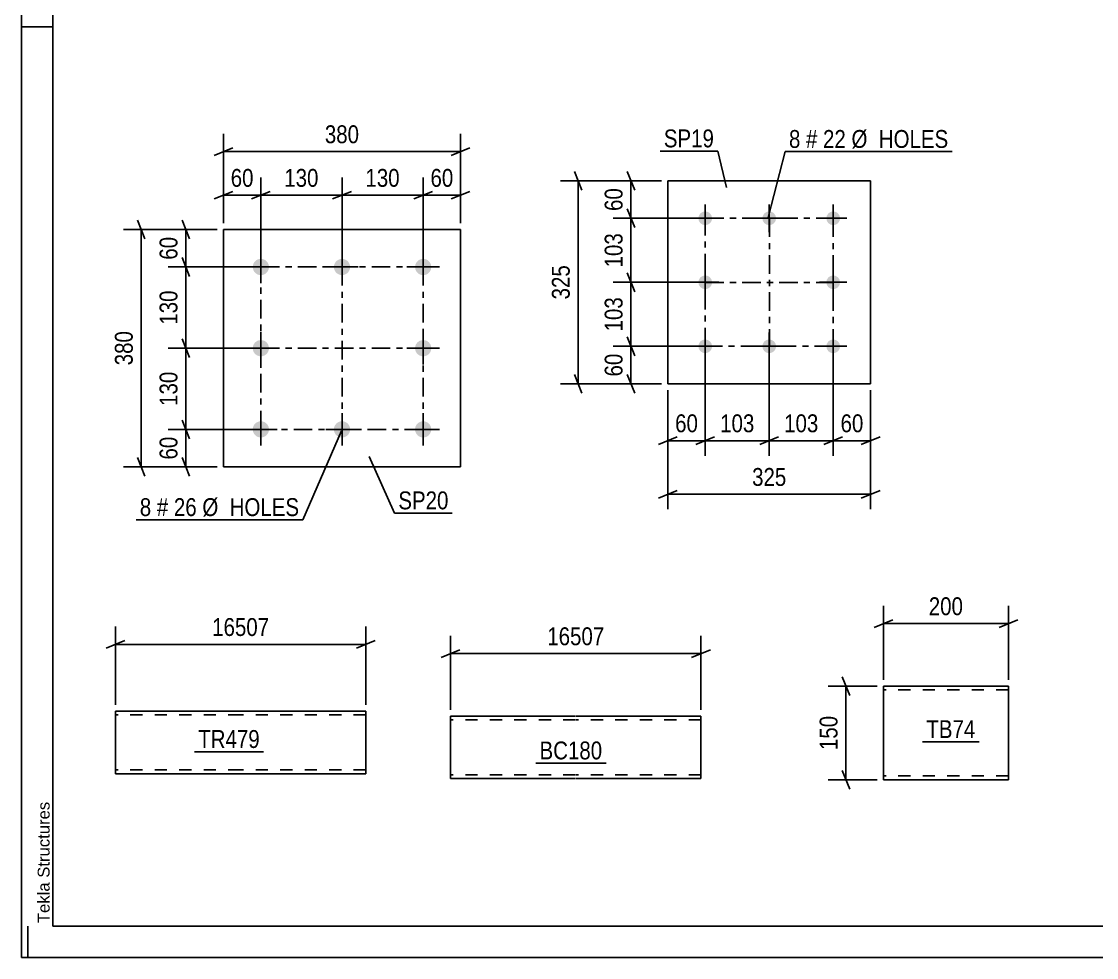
# Model space of a CAD drawing. Header units: millimetres. Extents: x 0 to 841, y 0 to 594.
# Drawn here: x 0 to 172.2, y 0 to 149.9 of the extents above; entities that cross this region are included whole.
import ezdxf

# ---------------------------------------------------------------- set-up
doc = ezdxf.new("R2010")
doc.units = ezdxf.units.MM
doc.linetypes.add('DXK_LINE_DOT2', pattern=[3.9198, 1.9599, -1.9599])
doc.linetypes.add('DXK_LINE_DOT3', pattern=[5.9187, 2.979, -0.9799, 0.9799, -0.9799])
doc.styles.add('Arial', font='ARIAL.TTF', dxfattribs={"height": 0.2})
doc.styles.add('Arial Narrow', font='ARIALN.TTF', dxfattribs={"height": 0.2})

# ---------------------------------------------------------------- blocks, each defined once
blk = doc.blocks.new('Unknown-318893469-1135')
at = {"color": 5, "linetype": 'Continuous'}
for p, q in [((0, 594), (0, 0)), ((5, 589), (5, 5)), ((5, 149), (0, 149)), ((1, 0), (1, 5)), ((5, 5), (836, 5)), ((0, 0), (841, 0))]:
    blk.add_line(p, q, dxfattribs=at)
at = {"color": 174, "linetype": 'Continuous', "style": 'Arial'}
blk.add_text('Tekla Structures', height=1.9102, rotation=90, dxfattribs=at).set_placement((4.5, 5.5))
blk = doc.blocks.new('Bolt-318893469-2238 - 2204')
at = {"linetype": 'Continuous'}
for points in [[(109.52, 119.46, -1), (109.52, 117.26, -1)], [(119.77, 119.46, -1), (119.77, 117.26, -1)], [(130.02, 119.46, -1), (130.02, 117.26, -1)], [(109.52, 109.21, -1), (109.52, 107.01, -1)], [(130.02, 109.21, -1), (130.02, 107.01, -1)], [(109.52, 98.96, -1), (109.52, 96.76, -1)], [(119.77, 98.96, -1), (119.77, 96.76, -1)], [(130.02, 98.96, -1), (130.02, 96.76, -1)]]:
    blk.add_hatch(color=1, dxfattribs=at).paths.add_polyline_path(points)
at = {"color": 1, "linetype": 'Continuous'}
for p, q in [((109.52, 120.56), (109.52, 116.16)), ((119.77, 120.56), (119.77, 116.16)), ((130.02, 120.56), (130.02, 116.16)), ((107.32, 118.36), (111.72, 118.36)), ((117.57, 118.36), (121.97, 118.36)), ((127.82, 118.36), (132.22, 118.36)), ((109.52, 110.31), (109.52, 105.91)), ((130.02, 110.31), (130.02, 105.91)), ((107.32, 108.11), (111.72, 108.11)), ((127.82, 108.11), (132.22, 108.11)), ((109.52, 100.06), (109.52, 95.66)), ((119.77, 100.06), (119.77, 95.66)), ((130.02, 100.06), (130.02, 95.66)), ((107.32, 97.86), (111.72, 97.86)), ((117.57, 97.86), (121.97, 97.86)), ((127.82, 97.86), (132.22, 97.86))]:
    blk.add_line(p, q, dxfattribs=at)
blk = doc.blocks.new('Part-318893469-2243 - 2204')
at = {"color": 2, "linetype": 'Continuous'}
for p, q in [((103.52, 124.36), (103.52, 91.86)), ((103.52, 124.36), (136.02, 124.36)), ((136.02, 124.36), (136.02, 91.86)), ((103.52, 91.86), (136.02, 91.86))]:
    blk.add_line(p, q, dxfattribs=at)
blk = doc.blocks.new('Part-318893469-2134 - 2119')
at = {"color": 2, "linetype": 'Continuous'}
for p, q in [((138.08, 43.46), (138.08, 28.55)), ((158.08, 43.46), (138.08, 43.46)), ((158.08, 29.66), (158.08, 43.46)), ((158.08, 28.46), (158.08, 29.66)), ((138.08, 28.55), (138.08, 28.46)), ((138.08, 28.46), (158.08, 28.46))]:
    blk.add_line(p, q, dxfattribs=at)
at = {"color": 7, "linetype": 'DXK_LINE_DOT2'}
for p, q in [((158.08, 42.86), (138.08, 42.86)), ((158.08, 42.81), (158.08, 42.86)), ((158.08, 42.86), (158.08, 42.81)), ((158.08, 42.72), (158.08, 42.81)), ((158.08, 42.81), (158.08, 42.72)), ((158.08, 29.1), (158.08, 29.43)), ((138.08, 29.06), (138.08, 29.1)), ((158.08, 29.06), (138.08, 29.06)), ((158.08, 29.06), (158.08, 29.1))]:
    blk.add_line(p, q, dxfattribs=at)
blk = doc.blocks.new('Bolt-318893469-2001 - 1939')
at = {"linetype": 'Continuous'}
for points in [[(38.34, 111.86, -1), (38.34, 109.26, -1)], [(51.34, 111.86, -1), (51.34, 109.26, -1)], [(64.34, 111.86, -1), (64.34, 109.26, -1)], [(38.34, 98.86, -1), (38.34, 96.26, -1)], [(64.34, 98.86, -1), (64.34, 96.26, -1)], [(38.34, 85.86, -1), (38.34, 83.26, -1)], [(51.34, 85.86, -1), (51.34, 83.26, -1)], [(64.34, 85.86, -1), (64.34, 83.26, -1)]]:
    blk.add_hatch(color=1, dxfattribs=at).paths.add_polyline_path(points)
at = {"color": 1, "linetype": 'Continuous'}
for p, q in [((38.34, 113.16), (38.34, 107.96)), ((51.34, 113.16), (51.34, 107.96)), ((64.34, 113.16), (64.34, 107.96)), ((35.74, 110.56), (40.94, 110.56)), ((48.74, 110.56), (53.94, 110.56)), ((61.74, 110.56), (66.94, 110.56)), ((38.34, 100.16), (38.34, 94.96)), ((64.34, 100.16), (64.34, 94.96)), ((35.74, 97.56), (40.94, 97.56)), ((61.74, 97.56), (66.94, 97.56)), ((38.34, 87.16), (38.34, 81.96)), ((51.34, 87.16), (51.34, 81.96)), ((64.34, 87.16), (64.34, 81.96)), ((35.74, 84.56), (40.94, 84.56)), ((48.74, 84.56), (53.94, 84.56)), ((61.74, 84.56), (66.94, 84.56))]:
    blk.add_line(p, q, dxfattribs=at)
blk = doc.blocks.new('Part-318893469-2016 - 1939')
at = {"color": 2, "linetype": 'Continuous'}
for p, q in [((32.34, 116.56), (32.34, 78.56)), ((32.34, 116.56), (70.34, 116.56)), ((70.34, 116.56), (70.34, 78.56)), ((32.34, 78.56), (70.34, 78.56))]:
    blk.add_line(p, q, dxfattribs=at)
blk = doc.blocks.new('Part-318893469-1700 - 1696')
at = {"color": 2, "linetype": 'Continuous'}
for p, q in [((68.74, 37.45), (68.74, 38.65)), ((68.74, 38.65), (88.74, 38.65)), ((88.84, 38.65), (108.84, 38.65)), ((108.84, 38.65), (108.84, 38.56)), ((108.84, 38.56), (108.84, 37.45)), ((68.74, 37.45), (68.74, 29.39)), ((108.84, 37.45), (108.84, 28.65)), ((68.74, 28.74), (68.74, 29.39)), ((68.74, 28.65), (68.74, 28.74)), ((88.74, 28.65), (68.74, 28.65)), ((108.84, 28.65), (88.84, 28.65))]:
    blk.add_line(p, q, dxfattribs=at)
at = {"color": 7, "linetype": 'DXK_LINE_DOT2'}
for p, q in [((88.74, 38.05), (68.74, 38.05)), ((108.84, 38.05), (88.84, 38.05)), ((108.84, 38.3), (108.84, 37.45)), ((68.74, 29.39), (68.74, 29)), ((68.74, 29.25), (68.74, 29.3)), ((108.84, 29.3), (108.84, 29.39)), ((108.84, 29.25), (108.84, 29.3)), ((108.84, 29.25), (108.84, 29.3)), ((88.74, 29.25), (68.74, 29.25)), ((108.84, 29.25), (88.84, 29.25))]:
    blk.add_line(p, q, dxfattribs=at)
blk = doc.blocks.new('Part-318893469-6049 - 6045')
at = {"color": 2, "linetype": 'Continuous'}
for p, q in [((15.06, 38.23), (15.06, 39.43)), ((15.06, 39.43), (35.06, 39.43)), ((15.06, 38.23), (15.06, 30.17)), ((35.16, 39.43), (55.16, 39.43)), ((55.16, 39.43), (55.16, 39.34)), ((55.16, 39.34), (55.16, 38.23)), ((55.16, 38.23), (55.16, 29.43)), ((15.06, 29.52), (15.06, 30.17)), ((15.06, 29.43), (15.06, 29.52)), ((35.06, 29.43), (15.06, 29.43)), ((55.16, 29.43), (35.16, 29.43))]:
    blk.add_line(p, q, dxfattribs=at)
at = {"color": 7, "linetype": 'DXK_LINE_DOT2'}
for p, q in [((35.06, 38.83), (15.06, 38.83)), ((55.16, 38.83), (35.16, 38.83)), ((55.16, 39.08), (55.16, 38.23)), ((15.06, 30.17), (15.06, 29.78)), ((15.06, 30.03), (15.06, 30.08)), ((35.06, 30.03), (15.06, 30.03)), ((55.16, 30.03), (35.16, 30.03)), ((55.16, 30.08), (55.16, 30.17)), ((55.16, 30.03), (55.16, 30.08)), ((55.16, 30.03), (55.16, 30.08))]:
    blk.add_line(p, q, dxfattribs=at)
blk = doc.blocks.new('Rectangle-318893469-2330 - 2204')
at = {"color": 1, "linetype": 'DXK_LINE_DOT3'}
blk.add_lwpolyline([(109.52, 118.36), (130.02, 118.36), (130.02, 97.86), (109.52, 97.86), (109.52, 118.36)], close=True, dxfattribs=at)
blk = doc.blocks.new('Rectangle-318893469-2104 - 1939')
at = {"color": 1, "linetype": 'DXK_LINE_DOT3'}
blk.add_lwpolyline([(38.34, 110.56), (64.34, 110.56), (64.34, 84.56), (38.34, 84.56), (38.34, 110.56)], close=True, dxfattribs=at)
blk = doc.blocks.new('Line-318893469-2316 - 2204')
at = {"color": 1, "linetype": 'DXK_LINE_DOT3'}
blk.add_line((119.82, 118.36), (119.82, 97.86), dxfattribs=at)
blk = doc.blocks.new('Line-318893469-2089 - 1939')
at = {"color": 1, "linetype": 'DXK_LINE_DOT3'}
blk.add_line((51.34, 110.56), (51.34, 84.56), dxfattribs=at)
blk = doc.blocks.new('Line-318893469-2323 - 2204')
at = {"color": 1, "linetype": 'DXK_LINE_DOT3'}
blk.add_line((109.52, 108.06), (130.02, 108.06), dxfattribs=at)
blk = doc.blocks.new('Line-318893469-2097 - 1939')
at = {"color": 1, "linetype": 'DXK_LINE_DOT3'}
blk.add_line((38.34, 97.56), (64.34, 97.56), dxfattribs=at)
blk = doc.blocks.new('StraightDimension-318893469-2260 - 2204')
at = {"color": 7, "linetype": 'Continuous'}
for p, q in [((130.02, 96.86), (130.02, 80.35)), ((136.02, 90.86), (136.02, 80.35)), ((128.52, 82.15), (131.52, 83.35)), ((130.02, 82.75), (136.02, 82.75)), ((137.52, 83.35), (134.52, 82.15))]:
    blk.add_line(p, q, dxfattribs=at)
at = {"color": 0}
blk.add_wipeout([(135.45, 83.5), (135.45, 87.7), (130.6, 87.7), (130.6, 83.5)], dxfattribs=at)
at = {"color": 3, "style": 'Arial Narrow'}
blk.add_text('60', height=2.863, dxfattribs=at).set_placement((131.2, 84.1))
blk = doc.blocks.new('StraightDimension-318893469-2245 - 2204')
at = {"color": 7, "linetype": 'Continuous'}
for p, q in [((89.77, 122.86), (88.57, 125.86)), ((102.52, 124.36), (86.32, 124.36)), ((89.17, 91.86), (89.17, 124.36)), ((88.57, 93.36), (89.77, 90.36)), ((102.52, 91.86), (86.32, 91.86))]:
    blk.add_line(p, q, dxfattribs=at)
at = {"color": 0}
blk.add_wipeout([(88.42, 111.45), (84.22, 111.45), (84.22, 104.77), (88.42, 104.77)], dxfattribs=at)
at = {"color": 3, "style": 'Arial Narrow'}
blk.add_text('325', height=2.863, rotation=90.0002, dxfattribs=at).set_placement((87.82, 105.37))
blk = doc.blocks.new('StraightDimension-318893469-2270 - 2204')
at = {"color": 7, "linetype": 'Continuous'}
for p, q in [((109.52, 96.86), (109.52, 80.35)), ((103.52, 90.86), (103.52, 80.35)), ((102.02, 82.15), (105.02, 83.35)), ((103.52, 82.75), (109.52, 82.75)), ((111.02, 83.35), (108.02, 82.15))]:
    blk.add_line(p, q, dxfattribs=at)
at = {"color": 0}
blk.add_wipeout([(108.95, 83.5), (108.95, 87.7), (104.1, 87.7), (104.1, 83.5)], dxfattribs=at)
at = {"color": 3, "style": 'Arial Narrow'}
blk.add_text('60', height=2.863, dxfattribs=at).set_placement((104.7, 84.1))
blk = doc.blocks.new('StraightDimension-318893469-2281 - 2204')
at = {"color": 7, "linetype": 'Continuous'}
for p, q in [((103.52, 90.86), (103.52, 71.76)), ((136.02, 90.86), (136.02, 71.76)), ((105.02, 74.76), (102.02, 73.56)), ((103.52, 74.16), (136.02, 74.16)), ((134.52, 73.56), (137.52, 74.76))]:
    blk.add_line(p, q, dxfattribs=at)
at = {"color": 0}
blk.add_wipeout([(123.12, 74.91), (123.12, 79.11), (116.43, 79.11), (116.43, 74.91)], dxfattribs=at)
at = {"color": 3, "style": 'Arial Narrow'}
blk.add_text('325', height=2.863, dxfattribs=at).set_placement((117.03, 75.51))
blk = doc.blocks.new('StraightDimension-318893469-2296 - 2204')
at = {"color": 7, "linetype": 'Continuous'}
for p, q in [((97.03, 99.36), (98.23, 96.36)), ((108.52, 97.86), (94.78, 97.86)), ((97.63, 91.86), (97.63, 97.86)), ((98.23, 90.36), (97.03, 93.36)), ((102.52, 91.86), (94.78, 91.86))]:
    blk.add_line(p, q, dxfattribs=at)
at = {"color": 0}
blk.add_wipeout([(96.88, 97.29), (92.68, 97.29), (92.68, 92.43), (96.88, 92.43)], dxfattribs=at)
at = {"color": 3, "style": 'Arial Narrow'}
blk.add_text('60', height=2.863, rotation=90.0002, dxfattribs=at).set_placement((96.28, 93.03))
blk = doc.blocks.new('StraightDimension-318893469-2306 - 2204')
at = {"color": 7, "linetype": 'Continuous'}
for p, q in [((97.03, 125.86), (98.23, 122.86)), ((102.52, 124.36), (94.78, 124.36)), ((97.63, 118.36), (97.63, 124.36)), ((98.23, 116.86), (97.03, 119.86)), ((108.52, 118.36), (94.78, 118.36))]:
    blk.add_line(p, q, dxfattribs=at)
at = {"color": 0}
blk.add_wipeout([(96.88, 123.79), (92.68, 123.79), (92.68, 118.93), (96.88, 118.93)], dxfattribs=at)
at = {"color": 3, "style": 'Arial Narrow'}
blk.add_text('60', height=2.863, rotation=90.0002, dxfattribs=at).set_placement((96.28, 119.53))
blk = doc.blocks.new('StraightDimension-318893469-10842 - 2204')
at = {"color": 7, "linetype": 'Continuous'}
for p, q in [((109.52, 96.86), (109.52, 80.35)), ((119.77, 96.86), (119.77, 80.35)), ((108.02, 82.15), (111.02, 83.35)), ((109.52, 82.75), (119.77, 82.75)), ((121.27, 83.35), (118.27, 82.15))]:
    blk.add_line(p, q, dxfattribs=at)
at = {"color": 0}
blk.add_wipeout([(117.99, 83.5), (117.99, 87.7), (111.31, 87.7), (111.31, 83.5)], dxfattribs=at)
at = {"color": 3, "style": 'Arial Narrow'}
blk.add_text('103', height=2.863, dxfattribs=at).set_placement((111.91, 84.1))
blk = doc.blocks.new('StraightDimension-318893469-10844 - 2204')
at = {"color": 7, "linetype": 'Continuous'}
for p, q in [((119.77, 96.86), (119.77, 80.35)), ((130.02, 96.86), (130.02, 80.35)), ((118.27, 82.15), (121.27, 83.35)), ((119.77, 82.75), (130.02, 82.75)), ((131.52, 83.35), (128.52, 82.15))]:
    blk.add_line(p, q, dxfattribs=at)
at = {"color": 0}
blk.add_wipeout([(128.24, 83.5), (128.24, 87.7), (121.56, 87.7), (121.56, 83.5)], dxfattribs=at)
at = {"color": 3, "style": 'Arial Narrow'}
blk.add_text('103', height=2.863, dxfattribs=at).set_placement((122.16, 84.1))
blk = doc.blocks.new('StraightDimension-318893469-10864 - 2204')
at = {"color": 7, "linetype": 'Continuous'}
for p, q in [((97.03, 109.61), (98.23, 106.61)), ((108.52, 108.11), (94.78, 108.11)), ((97.63, 97.86), (97.63, 108.11)), ((98.23, 96.36), (97.03, 99.36)), ((108.52, 97.86), (94.78, 97.86))]:
    blk.add_line(p, q, dxfattribs=at)
at = {"color": 0}
blk.add_wipeout([(96.88, 106.33), (92.68, 106.33), (92.68, 99.64), (96.88, 99.64)], dxfattribs=at)
at = {"color": 3, "style": 'Arial Narrow'}
blk.add_text('103', height=2.863, rotation=90.0002, dxfattribs=at).set_placement((96.28, 100.24))
blk = doc.blocks.new('StraightDimension-318893469-10866 - 2204')
at = {"color": 7, "linetype": 'Continuous'}
for p, q in [((97.03, 119.86), (98.23, 116.86)), ((108.52, 118.36), (94.78, 118.36)), ((97.63, 108.11), (97.63, 118.36)), ((98.23, 106.61), (97.03, 109.61)), ((108.52, 108.11), (94.78, 108.11))]:
    blk.add_line(p, q, dxfattribs=at)
at = {"color": 0}
blk.add_wipeout([(96.88, 116.58), (92.68, 116.58), (92.68, 109.89), (96.88, 109.89)], dxfattribs=at)
at = {"color": 3, "style": 'Arial Narrow'}
blk.add_text('103', height=2.863, rotation=90.0002, dxfattribs=at).set_placement((96.28, 110.49))
blk = doc.blocks.new('StraightDimension-318893469-2136 - 2119')
at = {"color": 7, "linetype": 'Continuous'}
for p, q in [((132.66, 41.96), (131.46, 44.96)), ((137.08, 43.46), (129.21, 43.46)), ((132.06, 28.46), (132.06, 43.46)), ((131.46, 29.96), (132.66, 26.96)), ((137.08, 28.46), (129.21, 28.46))]:
    blk.add_line(p, q, dxfattribs=at)
at = {"color": 0}
blk.add_wipeout([(131.31, 39.3), (127.11, 39.3), (127.11, 32.61), (131.31, 32.61)], dxfattribs=at)
at = {"color": 3, "style": 'Arial Narrow'}
blk.add_text('150', height=2.863, rotation=90.0002, dxfattribs=at).set_placement((130.71, 33.21))
blk = doc.blocks.new('StraightDimension-318893469-2147 - 2119')
at = {"color": 7, "linetype": 'Continuous'}
for p, q in [((138.08, 44.46), (138.08, 56.31)), ((158.08, 44.46), (158.08, 56.31)), ((139.58, 54.06), (136.58, 52.86)), ((138.08, 53.46), (158.08, 53.46)), ((156.58, 52.86), (159.58, 54.06))]:
    blk.add_line(p, q, dxfattribs=at)
at = {"color": 0}
blk.add_wipeout([(151.42, 54.21), (151.42, 58.41), (144.73, 58.41), (144.73, 54.21)], dxfattribs=at)
at = {"color": 3, "style": 'Arial Narrow'}
blk.add_text('200', height=2.863, dxfattribs=at).set_placement((145.33, 54.81))
blk = doc.blocks.new('StraightDimension-318893469-2018 - 1939')
at = {"color": 7, "linetype": 'Continuous'}
for p, q in [((32.34, 117.56), (32.34, 131.88)), ((70.34, 117.56), (70.34, 131.88)), ((33.84, 129.63), (30.84, 128.43)), ((68.84, 128.43), (71.84, 129.63)), ((32.34, 129.03), (70.34, 129.03))]:
    blk.add_line(p, q, dxfattribs=at)
at = {"color": 0}
blk.add_wipeout([(54.68, 129.78), (54.68, 133.98), (47.99, 133.98), (47.99, 129.78)], dxfattribs=at)
at = {"color": 3, "style": 'Arial Narrow'}
blk.add_text('380', height=2.863, dxfattribs=at).set_placement((48.59, 130.38))
blk = doc.blocks.new('StraightDimension-318893469-2029 - 1939')
at = {"color": 7, "linetype": 'Continuous'}
for p, q in [((32.34, 117.56), (32.34, 124.9)), ((38.34, 111.56), (38.34, 124.9)), ((30.84, 121.45), (33.84, 122.65)), ((39.84, 122.65), (36.84, 121.45)), ((32.34, 122.05), (38.34, 122.05))]:
    blk.add_line(p, q, dxfattribs=at)
at = {"color": 0}
blk.add_wipeout([(37.76, 122.8), (37.76, 127), (32.91, 127), (32.91, 122.8)], dxfattribs=at)
at = {"color": 3, "style": 'Arial Narrow'}
blk.add_text('60', height=2.863, dxfattribs=at).set_placement((33.51, 123.4))
blk = doc.blocks.new('StraightDimension-318893469-2039 - 1939')
at = {"color": 7, "linetype": 'Continuous'}
for p, q in [((64.34, 111.56), (64.34, 124.9)), ((70.34, 117.56), (70.34, 124.9)), ((62.84, 121.45), (65.84, 122.65)), ((71.84, 122.65), (68.84, 121.45)), ((64.34, 122.05), (70.34, 122.05))]:
    blk.add_line(p, q, dxfattribs=at)
at = {"color": 0}
blk.add_wipeout([(69.76, 122.8), (69.76, 127), (64.91, 127), (64.91, 122.8)], dxfattribs=at)
at = {"color": 3, "style": 'Arial Narrow'}
blk.add_text('60', height=2.863, dxfattribs=at).set_placement((65.51, 123.4))
blk = doc.blocks.new('StraightDimension-318893469-2054 - 1939')
at = {"color": 7, "linetype": 'Continuous'}
for p, q in [((19.77, 115.06), (18.57, 118.06)), ((31.34, 116.56), (16.32, 116.56)), ((19.17, 78.56), (19.17, 116.56)), ((18.57, 80.06), (19.77, 77.06)), ((31.34, 78.56), (16.32, 78.56))]:
    blk.add_line(p, q, dxfattribs=at)
at = {"color": 0}
blk.add_wipeout([(18.42, 100.9), (14.22, 100.9), (14.22, 94.22), (18.42, 94.22)], dxfattribs=at)
at = {"color": 3, "style": 'Arial Narrow'}
blk.add_text('380', height=2.863, rotation=90.0002, dxfattribs=at).set_placement((17.82, 94.82))
blk = doc.blocks.new('StraightDimension-318893469-2065 - 1939')
at = {"color": 7, "linetype": 'Continuous'}
for p, q in [((37.34, 84.56), (23.48, 84.56)), ((25.73, 86.06), (26.93, 83.06)), ((26.33, 78.56), (26.33, 84.56)), ((26.93, 77.06), (25.73, 80.06)), ((31.34, 78.56), (23.48, 78.56))]:
    blk.add_line(p, q, dxfattribs=at)
at = {"color": 0}
blk.add_wipeout([(25.58, 83.99), (21.38, 83.99), (21.38, 79.13), (25.58, 79.13)], dxfattribs=at)
at = {"color": 3, "style": 'Arial Narrow'}
blk.add_text('60', height=2.863, rotation=90.0002, dxfattribs=at).set_placement((24.98, 79.73))
blk = doc.blocks.new('StraightDimension-318893469-2075 - 1939')
at = {"color": 7, "linetype": 'Continuous'}
for p, q in [((25.73, 118.06), (26.93, 115.06)), ((31.34, 116.56), (23.48, 116.56)), ((26.33, 110.56), (26.33, 116.56)), ((26.93, 109.06), (25.73, 112.06)), ((37.34, 110.56), (23.48, 110.56))]:
    blk.add_line(p, q, dxfattribs=at)
at = {"color": 0}
blk.add_wipeout([(25.58, 115.99), (21.38, 115.99), (21.38, 111.13), (25.58, 111.13)], dxfattribs=at)
at = {"color": 3, "style": 'Arial Narrow'}
blk.add_text('60', height=2.863, rotation=90.0002, dxfattribs=at).set_placement((24.98, 111.73))
blk = doc.blocks.new('StraightDimension-318893469-10766 - 1939')
at = {"color": 7, "linetype": 'Continuous'}
for p, q in [((38.34, 111.56), (38.34, 124.9)), ((51.34, 111.56), (51.34, 124.9)), ((39.84, 122.65), (36.84, 121.45)), ((49.84, 121.45), (52.84, 122.65)), ((38.34, 122.05), (51.34, 122.05))]:
    blk.add_line(p, q, dxfattribs=at)
at = {"color": 0}
blk.add_wipeout([(48.18, 122.8), (48.18, 127), (41.49, 127), (41.49, 122.8)], dxfattribs=at)
at = {"color": 3, "style": 'Arial Narrow'}
blk.add_text('130', height=2.863, dxfattribs=at).set_placement((42.09, 123.4))
blk = doc.blocks.new('StraightDimension-318893469-10768 - 1939')
at = {"color": 7, "linetype": 'Continuous'}
for p, q in [((51.34, 111.56), (51.34, 124.9)), ((64.34, 111.56), (64.34, 124.9)), ((52.84, 122.65), (49.84, 121.45)), ((62.84, 121.45), (65.84, 122.65)), ((51.34, 122.05), (64.34, 122.05))]:
    blk.add_line(p, q, dxfattribs=at)
at = {"color": 0}
blk.add_wipeout([(61.18, 122.8), (61.18, 127), (54.49, 127), (54.49, 122.8)], dxfattribs=at)
at = {"color": 3, "style": 'Arial Narrow'}
blk.add_text('130', height=2.863, dxfattribs=at).set_placement((55.09, 123.4))
blk = doc.blocks.new('StraightDimension-318893469-10788 - 1939')
at = {"color": 7, "linetype": 'Continuous'}
for p, q in [((26.93, 96.06), (25.73, 99.06)), ((37.34, 97.56), (23.48, 97.56)), ((26.33, 84.56), (26.33, 97.56)), ((37.34, 84.56), (23.48, 84.56)), ((25.73, 86.06), (26.93, 83.06))]:
    blk.add_line(p, q, dxfattribs=at)
at = {"color": 0}
blk.add_wipeout([(25.58, 94.4), (21.38, 94.4), (21.38, 87.72), (25.58, 87.72)], dxfattribs=at)
at = {"color": 3, "style": 'Arial Narrow'}
blk.add_text('130', height=2.863, rotation=90.0002, dxfattribs=at).set_placement((24.98, 88.32))
blk = doc.blocks.new('StraightDimension-318893469-10790 - 1939')
at = {"color": 7, "linetype": 'Continuous'}
for p, q in [((26.93, 109.06), (25.73, 112.06)), ((37.34, 110.56), (23.48, 110.56)), ((26.33, 97.56), (26.33, 110.56)), ((25.73, 99.06), (26.93, 96.06)), ((37.34, 97.56), (23.48, 97.56))]:
    blk.add_line(p, q, dxfattribs=at)
at = {"color": 0}
blk.add_wipeout([(25.58, 107.4), (21.38, 107.4), (21.38, 100.72), (25.58, 100.72)], dxfattribs=at)
at = {"color": 3, "style": 'Arial Narrow'}
blk.add_text('130', height=2.863, rotation=90.0002, dxfattribs=at).set_placement((24.98, 101.32))
blk = doc.blocks.new('StraightDimension-318893469-1780 - 1696')
at = {"color": 7, "linetype": 'Continuous'}
for p, q in [((68.74, 39.65), (68.74, 51.5)), ((108.84, 39.65), (108.84, 51.5)), ((70.24, 49.25), (67.24, 48.05)), ((68.74, 48.65), (108.84, 48.65)), ((107.34, 48.05), (110.34, 49.25))]:
    blk.add_line(p, q, dxfattribs=at)
at = {"color": 0}
blk.add_wipeout([(93.96, 49.4), (93.96, 53.6), (83.62, 53.6), (83.62, 49.4)], dxfattribs=at)
at = {"color": 3, "style": 'Arial Narrow'}
blk.add_text('16507', height=2.863, dxfattribs=at).set_placement((84.22, 50))
blk = doc.blocks.new('StraightDimension-318893469-6054 - 6045')
at = {"color": 7, "linetype": 'Continuous'}
for p, q in [((15.06, 40.43), (15.06, 52.98)), ((55.16, 40.43), (55.16, 52.98)), ((16.56, 50.73), (13.56, 49.53)), ((15.06, 50.13), (55.16, 50.13)), ((53.66, 49.53), (56.66, 50.73))]:
    blk.add_line(p, q, dxfattribs=at)
at = {"color": 0}
blk.add_wipeout([(40.28, 50.88), (40.28, 55.08), (29.94, 55.08), (29.94, 50.88)], dxfattribs=at)
at = {"color": 3, "style": 'Arial Narrow'}
blk.add_text('16507', height=2.863, dxfattribs=at).set_placement((30.54, 51.48))
blk = doc.blocks.new('Mark-318893469-2234 - 2204')
at = {"color": 0}
for points in [[(124.76, 129.63), (124.76, 132.63), (122.94, 132.63), (122.94, 129.63)], [(127.49, 129.63), (127.49, 132.63), (125.66, 132.63), (125.66, 129.63)], [(132.05, 129.63), (132.05, 132.63), (128.39, 132.63), (128.39, 129.63)], [(148.48, 129.63), (148.48, 132.63), (132.95, 132.63), (132.95, 129.63)]]:
    blk.add_wipeout(points, dxfattribs=at)
for points in [[(124.76, 129.63), (124.76, 132.63), (122.94, 132.63), (122.94, 129.63)], [(127.49, 129.63), (127.49, 132.63), (125.66, 132.63), (125.66, 129.63)], [(132.05, 129.63), (132.05, 132.63), (128.39, 132.63), (128.39, 129.63)], [(148.48, 129.63), (148.48, 132.63), (132.95, 132.63), (132.95, 129.63)]]:
    blk.add_wipeout(points, dxfattribs=at)
at = {"color": 7, "linetype": 'Continuous'}
for p, q in [((119.59, 118.48), (122.34, 129.03)), ((122.34, 129.03), (149.08, 129.03))]:
    blk.add_line(p, q, dxfattribs=at)
at = {"color": 3, "style": 'Arial Narrow'}
for s, height, p in [('Ø  HOLES', 2.863, (132.95, 129.63)), ('8', 2.86, (122.94, 129.63)), ('#', 2.86, (125.66, 129.63)), ('22', 2.863, (128.39, 129.63))]:
    blk.add_text(s, height=height, dxfattribs=at).set_placement(p)
blk = doc.blocks.new('Mark-318893469-2239 - 2204')
at = {"color": 0}
blk.add_wipeout([(110.93, 129.72), (110.93, 132.72), (102.89, 132.72), (102.89, 129.72)], dxfattribs=at)
blk.add_wipeout([(110.93, 129.72), (110.93, 132.72), (102.89, 132.72), (102.89, 129.72)], dxfattribs=at)
at = {"color": 30, "linetype": 'Continuous'}
for p in [(102.29, 129.12), (112.92, 123.31)]:
    blk.add_line(p, (111.53, 129.12), dxfattribs=at)
at = {"color": 3, "style": 'Arial Narrow'}
blk.add_text('SP19', height=2.863, dxfattribs=at).set_placement((102.89, 129.72))
blk = doc.blocks.new('Mark-318893469-2132 - 2119')
at = {"color": 0}
blk.add_wipeout([(152.79, 35.13), (152.79, 38.13), (144.94, 38.13), (144.94, 35.13)], dxfattribs=at)
blk.add_wipeout([(152.79, 35.13), (152.79, 38.13), (144.94, 38.13), (144.94, 35.13)], dxfattribs=at)
at = {"color": 30, "linetype": 'Continuous'}
blk.add_line((144.34, 34.53), (153.39, 34.53), dxfattribs=at)
at = {"color": 3, "style": 'Arial Narrow'}
blk.add_text('TB74', height=2.863, dxfattribs=at).set_placement((144.94, 35.13))
blk = doc.blocks.new('Mark-318893469-1997 - 1939')
at = {"color": 0}
for points in [[(20.78, 70.68), (20.78, 73.68), (18.95, 73.68), (18.95, 70.68)], [(23.51, 70.68), (23.51, 73.68), (21.68, 73.68), (21.68, 70.68)], [(28.07, 70.68), (28.07, 73.68), (24.41, 73.68), (24.41, 70.68)], [(44.49, 70.68), (44.49, 73.68), (28.97, 73.68), (28.97, 70.68)]]:
    blk.add_wipeout(points, dxfattribs=at)
for points in [[(20.78, 70.68), (20.78, 73.68), (18.95, 73.68), (18.95, 70.68)], [(23.51, 70.68), (23.51, 73.68), (21.68, 73.68), (21.68, 70.68)], [(28.07, 70.68), (28.07, 73.68), (24.41, 73.68), (24.41, 70.68)], [(44.49, 70.68), (44.49, 73.68), (28.97, 73.68), (28.97, 70.68)]]:
    blk.add_wipeout(points, dxfattribs=at)
at = {"color": 7, "linetype": 'Continuous'}
for p in [(51.28, 84.33), (18.35, 70.08)]:
    blk.add_line(p, (45.09, 70.08), dxfattribs=at)
at = {"color": 3, "style": 'Arial Narrow'}
for s, height, p in [('8', 2.86, (18.95, 70.68)), ('#', 2.86, (21.68, 70.68)), ('26', 2.863, (24.41, 70.68)), ('Ø  HOLES', 2.863, (28.97, 70.68))]:
    blk.add_text(s, height=height, dxfattribs=at).set_placement(p)
blk = doc.blocks.new('Mark-318893469-2012 - 1939')
at = {"color": 0}
blk.add_wipeout([(68.4, 71.76), (68.4, 74.76), (60.36, 74.76), (60.36, 71.76)], dxfattribs=at)
blk.add_wipeout([(68.4, 71.76), (68.4, 74.76), (60.36, 74.76), (60.36, 71.76)], dxfattribs=at)
at = {"color": 30, "linetype": 'Continuous'}
for p, q in [((55.7, 80.22), (59.76, 71.16)), ((59.76, 71.16), (69, 71.16))]:
    blk.add_line(p, q, dxfattribs=at)
at = {"color": 3, "style": 'Arial Narrow'}
blk.add_text('SP20', height=2.863, dxfattribs=at).set_placement((60.36, 71.76))
blk = doc.blocks.new('Mark-318893469-1698 - 1696')
at = {"color": 0}
blk.add_wipeout([(93.03, 31.72), (93.03, 34.72), (82.98, 34.72), (82.98, 31.72)], dxfattribs=at)
blk.add_wipeout([(93.03, 31.72), (93.03, 34.72), (82.98, 34.72), (82.98, 31.72)], dxfattribs=at)
at = {"color": 30, "linetype": 'Continuous'}
blk.add_line((82.38, 31.12), (93.63, 31.12), dxfattribs=at)
at = {"color": 3, "style": 'Arial Narrow'}
blk.add_text('BC180', height=2.863, dxfattribs=at).set_placement((82.98, 31.72))
blk = doc.blocks.new('Mark-318893469-6047 - 6045')
at = {"color": 0}
blk.add_wipeout([(38.17, 33.55), (38.17, 36.55), (28.31, 36.55), (28.31, 33.55)], dxfattribs=at)
blk.add_wipeout([(38.17, 33.55), (38.17, 36.55), (28.31, 36.55), (28.31, 33.55)], dxfattribs=at)
at = {"color": 30, "linetype": 'Continuous'}
blk.add_line((27.71, 32.95), (38.77, 32.95), dxfattribs=at)
at = {"color": 3, "style": 'Arial Narrow'}
blk.add_text('TR479', height=2.863, dxfattribs=at).set_placement((28.31, 33.55))

msp = doc.modelspace()

# ---------------------------------------------------------------- block references
for name in ['Unknown-318893469-1135', 'Part-318893469-2243 - 2204', 'Bolt-318893469-2238 - 2204', 'Rectangle-318893469-2330 - 2204', 'Line-318893469-2316 - 2204', 'Part-318893469-2016 - 1939', 'Bolt-318893469-2001 - 1939', 'Rectangle-318893469-2104 - 1939', 'Line-318893469-2089 - 1939', 'Line-318893469-2323 - 2204', 'Line-318893469-2097 - 1939', 'Part-318893469-2134 - 2119', 'Part-318893469-6049 - 6045', 'Part-318893469-1700 - 1696']:
    msp.add_blockref(name, (0, 0))

# ---------------------------------------------------------------- next in the draw order: block references
for name in ['StraightDimension-318893469-2018 - 1939', 'Mark-318893469-2234 - 2204', 'StraightDimension-318893469-2245 - 2204', 'StraightDimension-318893469-2260 - 2204', 'Mark-318893469-2012 - 1939', 'StraightDimension-318893469-6054 - 6045', 'StraightDimension-318893469-1780 - 1696', 'StraightDimension-318893469-2136 - 2119', 'Mark-318893469-2132 - 2119', 'Mark-318893469-6047 - 6045', 'Mark-318893469-1698 - 1696']:
    msp.add_blockref(name, (0, 0))

# ---------------------------------------------------------------- next in the draw order: block references
for name in ['StraightDimension-318893469-2029 - 1939', 'StraightDimension-318893469-2039 - 1939', 'StraightDimension-318893469-2306 - 2204', 'StraightDimension-318893469-2270 - 2204', 'StraightDimension-318893469-2147 - 2119']:
    msp.add_blockref(name, (0, 0))

# ---------------------------------------------------------------- next in the draw order: block references
for name in ['Mark-318893469-2239 - 2204', 'StraightDimension-318893469-2054 - 1939', 'StraightDimension-318893469-2281 - 2204']:
    msp.add_blockref(name, (0, 0))

# ---------------------------------------------------------------- next in the draw order: block references
for name in ['StraightDimension-318893469-2075 - 1939', 'StraightDimension-318893469-2296 - 2204', 'StraightDimension-318893469-2065 - 1939']:
    msp.add_blockref(name, (0, 0))

# ---------------------------------------------------------------- next in the draw order: block references
for name in ['StraightDimension-318893469-10766 - 1939', 'StraightDimension-318893469-10788 - 1939', 'StraightDimension-318893469-10842 - 2204']:
    msp.add_blockref(name, (0, 0))

# ---------------------------------------------------------------- next in the draw order: block references
for name in ['StraightDimension-318893469-10768 - 1939', 'StraightDimension-318893469-10790 - 1939', 'StraightDimension-318893469-10864 - 2204', 'StraightDimension-318893469-10844 - 2204', 'Mark-318893469-1997 - 1939']:
    msp.add_blockref(name, (0, 0))

# ---------------------------------------------------------------- next in the draw order: block references
msp.add_blockref('StraightDimension-318893469-10866 - 2204', (0, 0))

doc.saveas('drawing.dxf')
